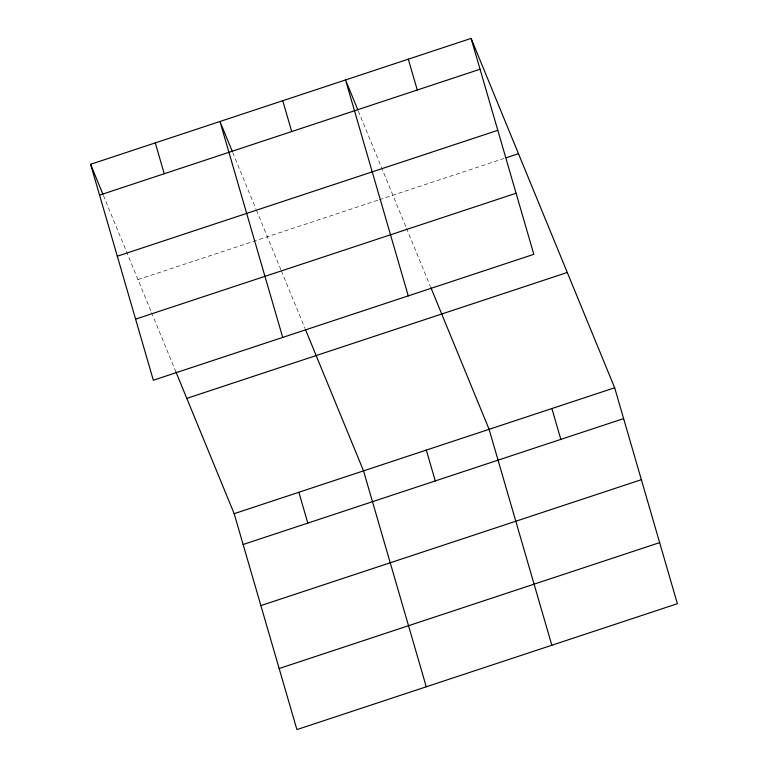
<?xml version="1.0" encoding="UTF-8"?>
<svg xmlns="http://www.w3.org/2000/svg" width="768" height="768" viewBox="0 0 768 768"><rect width="100%" height="100%" fill="white"/><g stroke="black" fill="none" stroke-linecap="round" stroke-linejoin="round"><path stroke-width="0.58" stroke-dasharray="3.84 2.88" d="M137.981 279.59L378.336 200.064M379.459 199.69L503.904 158.515M358.291 110.986L406.022 227.136M406.474 228.23L430.426 286.531M232.723 152.534L255.955 209.069M256.416 210.173L280.906 269.779M281.357 270.883L304.858 328.07M103.354 195.331L151.085 311.482M151.536 312.586L175.949 371.981"/><path stroke-width="1.15" d="M471.101 38.4L533.827 254.333L153.341 380.227L90.605 164.294L471.101 38.4L614.659 387.773L677.395 603.706L296.899 729.6L234.173 513.667L175.949 371.981M99.562 195.13L480.058 69.235M117.312 256.214L497.798 130.32M506.141 157.776L518.477 153.696M135.59 319.142L516.086 193.248M186.787 398.371L567.283 272.477M234.173 513.667L614.659 387.773M243.13 544.502L623.626 418.608M260.87 605.587L641.366 479.693M279.158 668.515L659.654 542.621M357.83 109.872L345.533 79.949L408.269 295.882M430.877 287.626L489.101 429.322L551.837 645.254M232.272 151.421L219.974 121.488L282.701 337.421M305.309 329.174L363.533 470.861L426.269 686.794M90.605 164.294L102.902 194.227M551.885 408.547L560.842 439.382M408.317 59.174L417.274 90.01M426.317 450.086L435.274 480.931M282.749 100.714L291.715 131.558M298.848 492.269L307.814 523.104M155.29 142.896L164.246 173.731"/></g></svg>
